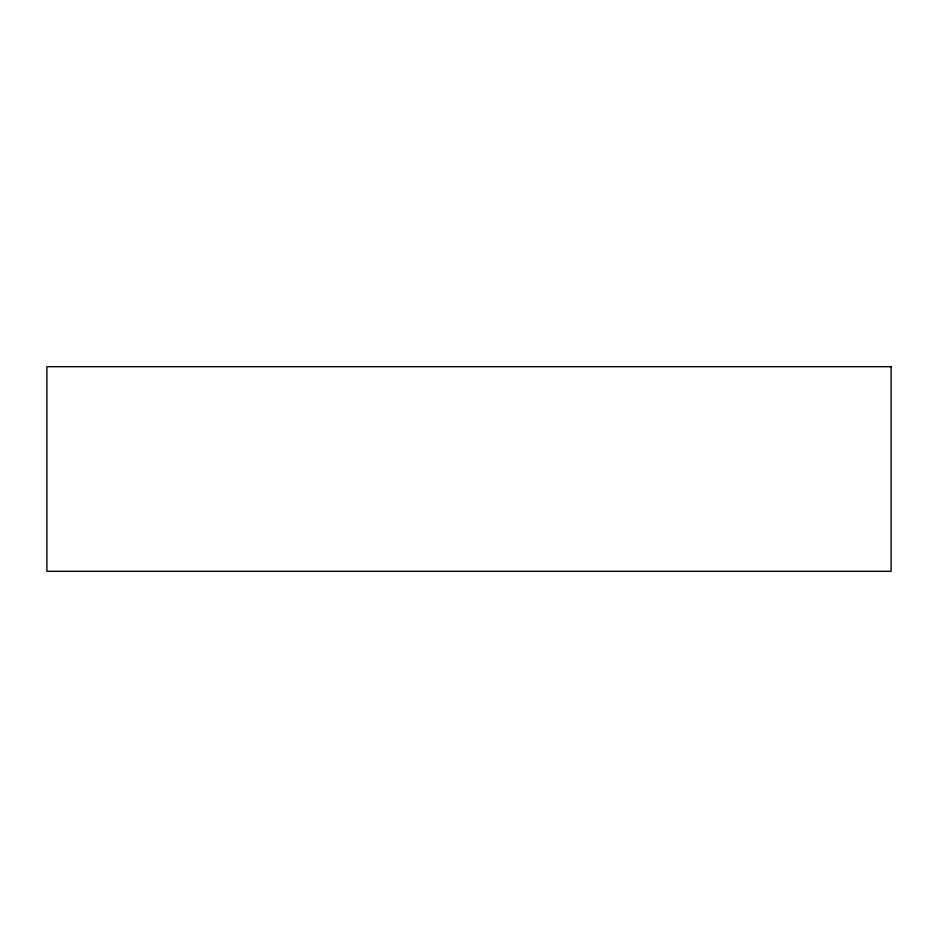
<?xml version="1.0" encoding="UTF-8"?>
<svg xmlns="http://www.w3.org/2000/svg" width="938" height="938" viewBox="0 0 938 938"><rect width="100%" height="100%" fill="white"/><g stroke="black" fill="none" stroke-linecap="round" stroke-linejoin="round"><path stroke-width="1.41" d="M891.1 366.676L46.9 366.676L46.9 571.324L891.1 571.324L891.1 366.676"/></g></svg>
